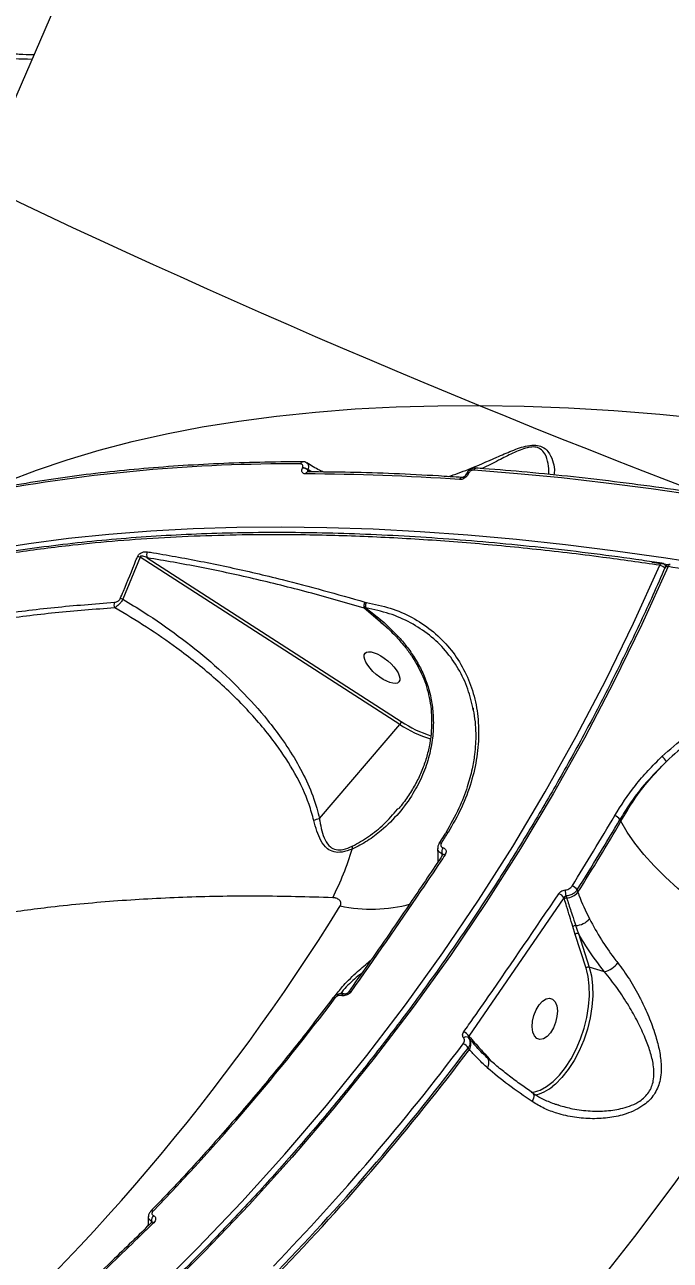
# Model space of a CAD drawing. Header units: millimetres. Extents: x -4688 to 6829, y -6350 to 4771.
# Drawn here: x 2112.1 to 2247.9, y 774.7 to 1034.5 of the extents above; entities that cross this region are included whole.
import ezdxf

# ---------------------------------------------------------------- set-up
doc = ezdxf.new("R2010")
doc.units = ezdxf.units.MM
for name, color, linetype in [('DIKOM_ОБЪЕКТ', 7, 'Continuous'), ('DIKOM_РАЗМЕР_ЗОНА', 7, 'Continuous'), ('DIKOM_РАЗМЕР_ОБЪЕКТА', 7, 'Continuous')]:
    doc.layers.add(name, color=color, linetype=linetype)
doc.styles.add('style1', font='arial.ttf', dxfattribs={"width": 0.8})
doc.dimstyles.new('1-50', dxfattribs={"dimtxt": 300, "dimasz": 200, "dimexe": 100, "dimexo": 0, "dimgap": 100, "dimtad": 1, "dimtxsty": 'style1', "dimcen": 200, "dimclrd": 7, "dimclre": 7, "dimclrt": 7, "dimadec": 1, "dimazin": 2, "dimtfac": 1, "dimtmove": 0, "dimatfit": 2, "dimfxl": 0, "dimlwd": 25, "dimlwe": 18, "dimarcsym": 0})

# ---------------------------------------------------------------- blocks, each defined once
blk = doc.blocks.new('*D9')
at = {"layer": 'Defpoints', "color": 0, "transparency": 16777216}
for p in [(2285.35, 2926.08), (233.68, -3329.73), (5655.58, -3329.73)]:
    blk.add_point(p, dxfattribs=at)
at = {"layer": 'DIKOM_РАЗМЕР_ОБЪЕКТА', "color": 7, "lineweight": 18, "transparency": 16777216}
for p, q in [((2285.35, 2926.08), (5755.58, 2926.08)), ((233.68, -3329.73), (5755.58, -3329.73))]:
    blk.add_line(p, q, dxfattribs=at)
at = {"layer": 'DIKOM_РАЗМЕР_ОБЪЕКТА', "color": 7, "lineweight": 25, "transparency": 16777216}
blk.add_line((5655.58, 2726.08), (5655.58, -3129.73), dxfattribs=at)
at = {"layer": 'DIKOM_РАЗМЕР_ОБЪЕКТА', "color": 7, "transparency": 16777216}
for points in [[(5622.24, 2726.08), (5688.91, 2726.08), (5655.58, 2926.08)], [(5622.24, -3129.73), (5688.91, -3129.73), (5655.58, -3329.73)]]:
    blk.add_solid(points, dxfattribs=at)
at = {"layer": 'DIKOM_РАЗМЕР_ОБЪЕКТА', "color": 7, "transparency": 16777216, "insert": (5402.4, -130.27), "char_height": 300, "attachment_point": 5, "rotation": 90, "style": 'style1'}
blk.add_mtext('6250', dxfattribs=at)
blk = doc.blocks.new('*D10')
at = {"layer": 'Defpoints', "color": 0, "transparency": 16777216}
for p in [(2960.09, 4770.95), (741.18, -5330.34), (6729.08, -5330.34)]:
    blk.add_point(p, dxfattribs=at)
at = {"layer": 'DIKOM_РАЗМЕР_ЗОНА', "color": 7, "lineweight": 18, "transparency": 16777216}
for p, q in [((2960.09, 4770.95), (6829.08, 4770.95)), ((741.18, -5330.34), (6829.08, -5330.34))]:
    blk.add_line(p, q, dxfattribs=at)
at = {"layer": 'DIKOM_РАЗМЕР_ЗОНА', "color": 7, "lineweight": 25, "transparency": 16777216}
blk.add_line((6729.08, 4570.95), (6729.08, -5130.34), dxfattribs=at)
at = {"layer": 'DIKOM_РАЗМЕР_ЗОНА', "color": 7, "transparency": 16777216}
for points in [[(6695.74, 4570.95), (6762.41, 4570.95), (6729.08, 4770.95)], [(6695.74, -5130.34), (6762.41, -5130.34), (6729.08, -5330.34)]]:
    blk.add_solid(points, dxfattribs=at)
at = {"layer": 'DIKOM_РАЗМЕР_ЗОНА', "color": 7, "transparency": 16777216, "insert": (6475.9, -93.77), "char_height": 300, "attachment_point": 5, "rotation": 90, "style": 'style1'}
blk.add_mtext('10100', dxfattribs=at)
blk = doc.blocks.new('*D11')
at = {"layer": 'Defpoints', "color": 0, "transparency": 16777216}
for p in [(3703.08, 2652.76), (-3188.42, -47.63), (-3188.42, -4921.77)]:
    blk.add_point(p, dxfattribs=at)
at = {"layer": 'DIKOM_РАЗМЕР_ОБЪЕКТА', "color": 7, "lineweight": 18, "transparency": 16777216}
for p, q in [((3703.08, 2652.76), (3703.08, -5021.77)), ((-3188.42, -47.63), (-3188.42, -5021.77))]:
    blk.add_line(p, q, dxfattribs=at)
at = {"layer": 'DIKOM_РАЗМЕР_ОБЪЕКТА', "color": 7, "lineweight": 25, "transparency": 16777216}
blk.add_line((3503.08, -4921.77), (-2988.42, -4921.77), dxfattribs=at)
at = {"layer": 'DIKOM_РАЗМЕР_ОБЪЕКТА', "color": 7, "transparency": 16777216}
for points in [[(-2988.42, -4888.44), (-2988.42, -4955.11), (-3188.42, -4921.77)], [(3503.08, -4888.44), (3503.08, -4955.11), (3703.08, -4921.77)]]:
    blk.add_solid(points, dxfattribs=at)
at = {"layer": 'DIKOM_РАЗМЕР_ОБЪЕКТА', "color": 7, "transparency": 16777216, "insert": (4.08, -4668.6), "char_height": 300, "attachment_point": 5, "style": 'style1'}
blk.add_mtext('6900', dxfattribs=at)
blk = doc.blocks.new('*D12')
at = {"layer": 'Defpoints', "color": 0, "transparency": 16777216}
for p in [(4937.72, 2926.08), (-4688.42, -671.13), (4937.72, -6249.77)]:
    blk.add_point(p, dxfattribs=at)
at = {"layer": 'DIKOM_РАЗМЕР_ЗОНА', "color": 7, "lineweight": 18, "transparency": 16777216}
for p, q in [((4937.72, 2926.08), (4937.72, -6349.77)), ((-4688.42, -671.13), (-4688.42, -6349.77))]:
    blk.add_line(p, q, dxfattribs=at)
at = {"layer": 'DIKOM_РАЗМЕР_ЗОНА', "color": 7, "lineweight": 25, "transparency": 16777216}
blk.add_line((-4488.42, -6249.77), (4737.72, -6249.77), dxfattribs=at)
at = {"layer": 'DIKOM_РАЗМЕР_ЗОНА', "color": 7, "transparency": 16777216}
for points in [[(-4488.42, -6216.44), (-4488.42, -6283.11), (-4688.42, -6249.77)], [(4737.72, -6216.44), (4737.72, -6283.11), (4937.72, -6249.77)]]:
    blk.add_solid(points, dxfattribs=at)
at = {"layer": 'DIKOM_РАЗМЕР_ЗОНА', "color": 7, "transparency": 16777216, "insert": (124.65, -5996.6), "char_height": 300, "attachment_point": 5, "style": 'style1'}
blk.add_mtext('9650', dxfattribs=at)

msp = doc.modelspace()

# ---------------------------------------------------------------- linework, layer by layer
at = {"layer": 'DIKOM_ОБЪЕКТ', "color": 7, "linetype": 'Continuous', "lineweight": 15}
for p, q in [((2186.722, 1196.008), (2070.27, 927.116)), ((2170.498, 941.298), (2170.526, 941.364)), ((2171.631, 940.969), (2171.602, 940.903)), ((2171.602, 940.903), (2172.164, 940.489)), ((2172.564, 940.484), (2171.631, 940.969)), ((2171.717, 940.496), (2171.691, 940.495)), ((2204.883, 939.911), (2204.864, 939.866)), ((2205.361, 940.075), (2205.342, 940.03)), ((2136.416, 922.588), (2132.784, 913.705)), ((2191.001, 887.396), (2136.416, 922.588)), ((2137.894, 922.429), (2191.305, 887.994)), ((2246.336, 921.115), (2243.942, 921.468)), ((2246.112, 921.281), (2246.1, 921.283)), ((2246.785, 920.43), (2246.789, 920.44)), ((2246.913, 920.634), (2246.811, 920.806)), ((2183.661, 913.115), (2183.695, 913.105)), ((2183.695, 913.105), (2183.961, 913.041)), ((2183.552, 911.826), (2183.524, 911.844)), ((2188.298, 907.714), (2183.524, 911.844)), ((2183.851, 911.87), (2183.552, 911.826)), ((2184.461, 911.059), (2183.552, 911.826)), ((2194.083, 901.41), (2194.769, 900.271)), ((2206.384, 890.77), (2206.437, 890.411)), ((2174.084, 867.592), (2191.001, 887.396)), ((2190.52, 869.553), (2190.644, 869.687)), ((2237.487, 867.053), (2237.271, 867.418)), ((2200.611, 864.549), (2199.225, 862.32)), ((2199.852, 860.21), (2199.831, 860.216)), ((2199.831, 860.216), (2199.841, 859.709)), ((2199.947, 859.867), (2199.852, 860.21)), ((2200.053, 861.462), (2200.075, 861.456)), ((2200.012, 859.922), (2200.002, 859.907)), ((2228.282, 852.582), (2228.435, 852.114)), ((2225.5, 850.939), (2205.488, 821.839)), ((2225.583, 850.682), (2225.5, 850.939)), ((2227.863, 843.222), (2227.363, 844.874)), ((2230.149, 836.142), (2227.863, 843.222)), ((2228.539, 843.43), (2230.824, 836.35)), ((2230.319, 835.566), (2230.149, 836.142)), ((2234.026, 835.357), (2230.824, 836.35)), ((2178.724, 830.375), (2178.703, 830.381)), ((2180.208, 831.092), (2180.197, 831.077)), ((2205.559, 821.334), (2205.402, 821.515)), ((2205.488, 821.839), (2205.537, 821.782)), ((2206.632, 820.118), (2205.559, 821.334)), ((2205.624, 819.035), (2205.358, 819.342)), ((2208.888, 818.088), (2209.797, 817.097)), ((2209.797, 817.097), (2210.353, 816.454)), ((2138.666, 785.068), (2138.657, 785.06)), ((2138.754, 782.909), (2138.738, 782.661)), ((2138.773, 782.9), (2138.754, 782.909)), ((2138.81, 782.663), (2138.773, 782.9)), ((2138.828, 782.646), (2138.822, 782.639)), ((2139.174, 784.105), (2139.194, 784.096))]:
    msp.add_line(p, q, dxfattribs=at)
at = {"layer": 'DIKOM_ОБЪЕКТ', "color": 7, "linetype": 'Continuous', "lineweight": 15, "flags": 128}
for points in [[(2096.972, 933.151), (2102.481, 935.854), (2108.39, 938.435), (2114.576, 940.831), (2121.031, 943.038), (2127.751, 945.056), (2134.728, 946.881), (2141.957, 948.513), (2149.431, 949.95), (2157.142, 951.19), (2165.084, 952.233), (2173.249, 953.077), (2181.63, 953.721), (2190.219, 954.166), (2199.007, 954.41), (2207.987, 954.454), (2217.15, 954.297), (2226.488, 953.939), (2235.992, 953.381), (2245.654, 952.624), (2255.463, 951.667)], [(2282.781, 930.448), (2272.922, 932.303), (2263.145, 934.001), (2253.455, 935.541), (2243.859, 936.923), (2234.364, 938.145), (2224.976, 939.206), (2215.703, 940.107), (2206.549, 940.845)], [(2104.873, 924.17), (2112.97, 925.442), (2121.295, 926.518), (2129.843, 927.396), (2138.605, 928.075), (2147.574, 928.556), (2156.743, 928.837), (2166.103, 928.918), (2175.648, 928.799), (2185.369, 928.481), (2195.258, 927.964), (2205.306, 927.247), (2215.505, 926.332), (2225.847, 925.22), (2236.322, 923.911), (2246.922, 922.406), (2257.639, 920.707)], [(2063.953, 708.163), (2075.397, 715.846), (2086.604, 723.81), (2097.565, 732.052), (2108.274, 740.565), (2118.723, 749.345), (2128.906, 758.385), (2138.817, 767.68), (2148.448, 777.223), (2157.793, 787.009), (2166.846, 797.03), (2175.602, 807.28), (2184.054, 817.753), (2192.198, 828.442), (2200.027, 839.339), (2207.536, 850.438), (2214.721, 861.73), (2221.577, 873.21), (2228.099, 884.869), (2234.284, 896.7), (2240.126, 908.694), (2245.623, 920.845)], [(2247.377, 920.58), (2241.863, 908.393), (2236.003, 896.362), (2229.8, 884.496), (2223.258, 872.802), (2216.382, 861.288), (2209.175, 849.961), (2201.643, 838.828), (2193.791, 827.898), (2185.623, 817.178), (2177.145, 806.673), (2168.363, 796.392), (2159.282, 786.34), (2149.908, 776.526), (2140.248, 766.954), (2130.308, 757.631), (2120.094, 748.563), (2109.613, 739.757), (2098.872, 731.218), (2087.878, 722.951), (2076.638, 714.963), (2065.159, 707.258)], [(2246.1, 921.283), (2246.066, 921.286), (2245.972, 921.267), (2245.877, 921.21), (2245.785, 921.118), (2245.699, 920.995), (2245.623, 920.845)], [(2247.342, 920.964), (2246.893, 921.032), (2246.571, 921.08)], [(2246.789, 920.44), (2246.793, 920.447), (2246.853, 920.514), (2246.945, 920.562), (2247.066, 920.59), (2247.212, 920.596), (2247.377, 920.58)], [(2247.377, 920.58), (2247.453, 920.73), (2247.538, 920.854), (2247.63, 920.946), (2247.725, 921.002), (2247.818, 921.022), (2247.86, 921.018)], [(2194.083, 901.41), (2193.945, 901.269), (2193.884, 901.171), (2193.887, 901.131)], [(2278.484, 836.5), (2275.125, 837.691), (2271.729, 839.074), (2268.325, 840.636), (2264.946, 842.365), (2261.622, 844.244), (2258.383, 846.255), (2255.259, 848.382), (2252.278, 850.603), (2249.468, 852.899), (2246.854, 855.249), (2244.46, 857.632), (2242.308, 860.025), (2240.418, 862.408), (2238.806, 864.758), (2237.487, 867.053)], [(2199.74, 862.401), (2199.608, 862.426), (2199.49, 862.433), (2199.388, 862.422), (2199.305, 862.393), (2199.244, 862.346), (2199.225, 862.321)], [(2200.508, 859.966), (2200.362, 859.999), (2200.233, 860.008), (2200.126, 859.993), (2200.045, 859.954), (2200.012, 859.922)], [(2225.935, 851.274), (2225.964, 851.183), (2226.052, 850.911)], [(2278.484, 836.5), (2271.463, 824.782), (2264.135, 813.237), (2256.502, 801.874), (2248.57, 790.699), (2240.342, 779.717), (2231.824, 768.934), (2223.02, 758.357), (2213.935, 747.991), (2204.574, 737.842), (2194.941, 727.915), (2185.043, 718.217), (2174.884, 708.752), (2164.471, 699.525), (2153.808, 690.542)], [(2220.493, 810.507), (2221.851, 811.238), (2223.234, 812.295), (2224.578, 813.641), (2225.854, 815.246), (2227.034, 817.074), (2228.092, 819.087), (2229.005, 821.239), (2229.753, 823.484), (2230.32, 825.773), (2230.693, 828.055), (2230.863, 830.28), (2230.828, 832.4), (2230.588, 834.368), (2230.319, 835.566)], [(2230.824, 836.35), (2231.278, 834.521), (2231.525, 832.491), (2231.561, 830.305), (2231.385, 828.01), (2231.001, 825.657), (2230.417, 823.297), (2229.645, 820.981), (2228.704, 818.762), (2227.612, 816.686), (2226.396, 814.801), (2225.08, 813.146), (2223.693, 811.758), (2223.162, 811.314)], [(2177.423, 829.914), (2177.297, 829.947), (2177.183, 829.96), (2177.084, 829.954), (2177.005, 829.929), (2176.945, 829.885), (2176.937, 829.875)], [(2179.314, 830.693), (2179.299, 830.698), (2179.293, 830.7)], [(2180.708, 831.143), (2180.561, 831.175), (2180.431, 831.182), (2180.323, 831.164), (2180.24, 831.122), (2180.208, 831.092)], [(2220.279, 828.41), (2220.993, 829.197), (2221.745, 829.682), (2222.475, 829.826), (2223.124, 829.618), (2223.638, 829.073), (2223.976, 828.237), (2224.111, 827.177), (2224.032, 825.978), (2223.745, 824.739), (2223.274, 823.559), (2222.656, 822.534), (2221.942, 821.747), (2221.19, 821.261), (2220.46, 821.117), (2219.811, 821.326), (2219.297, 821.87), (2218.959, 822.707), (2218.823, 823.767), (2218.903, 824.965), (2219.189, 826.205), (2219.661, 827.385), (2220.279, 828.41)], [(2218.917, 809.874), (2218.963, 809.835), (2219.076, 809.666), (2219.136, 809.433), (2219.139, 809.147), (2219.086, 808.815), (2218.98, 808.449), (2218.822, 808.062)], [(2139.251, 782.608), (2139.122, 782.661), (2139.007, 782.687), (2138.912, 782.684), (2138.839, 782.654), (2138.828, 782.646)]]:
    msp.add_lwpolyline(points, dxfattribs=at)
at = {"layer": 'DIKOM_ОБЪЕКТ', "color": 7, "linetype": 'Continuous', "lineweight": 15}
for centre, radius, start, end in [((2113.788, 1086.316), 59.007, 255.53393, 269.87668), ((2960.09, 2788.542), 1982.411, 243.918116, 266.866524), ((2168.125, 594.832), 347.346, 89.6771, 100.60482), ((2170.669, 941.999), 0.612, 96.22871, 163.56835), ((2170.397, 939.277), 2.024, 53.45882, 87.15515), ((2170.426, 939.343), 2.024, 53.45882, 87.15515), ((2207.114, 940.701), 0.583, 95.36173, 165.6646), ((2171.785, 939.869), 0.631, 97.18972, 162.43722), ((2169.425, 447.201), 492.862, 86.02779, 89.79556), ((2204.128, 938.738), 0.578, 94.92712, 165.98377), ((2205.227, 939.588), 0.456, 75.4022, 142.92355), ((2205.247, 939.629), 0.461, 75.60894, 141.8079), ((2135.949, 921.162), 1.5, 71.84327, 95.29235), ((2138.95, 923.051), 1.226, 148.60602, 210.45579), ((2245.384, 919.022), 1.838, 38.29882, 82.52278), ((2245.952, 920.294), 1, 53.08161, 81.5044), ((2245.952, 920.294), 1, 30.78835, 53.08161), ((2247.701, 920.031), 1, 81.35162, 156.47401), ((2246.29, 920.497), 0.605, 10.59448, 30.66431), ((2132.264, 912.527), 1.371, 156.78504, 207.4284), ((2132.286, 912.305), 1.487, 70.44534, 93.88325), ((2184.731, 912.358), 1.311, 144.69471, 203.07152), ((2184.733, 912.341), 1.288, 143.65982, 203.58342), ((2190.083, 888.239), 1.246, 317.43688, 348.66171), ((2204.986, 908.381), 25.218, 236.31852, 252.56525), ((2204.772, 908.147), 24.239, 236.24647, 252.64826), ((2244.113, 877.94), 3.358, 29.84371, 53.58318), ((1816.311, 1112.45), 485.726, 327.77002, 329.81176), ((2235.687, 866.367), 1.901, 33.58731, 75.53951), ((1816.481, 1112.208), 486.812, 327.77002, 329.81176), ((1816.447, 1111.954), 487.084, 327.76046, 329.81524), ((1808.073, 1107.634), 462.106, 327.94827, 328.2741), ((2118.891, 880.254), 64.97, 333.18844, 342.92442), ((2182.95, 861.497), 1.98, 172.06145, 189.31084), ((2201.372, 860.584), 1.584, 146.33176, 193.42818), ((2201.394, 860.578), 1.584, 146.33076, 193.42428), ((2229.012, 852.256), 3.23, 174.28383, 197.7146), ((2226.653, 851.556), 1.925, 32.18665, 73.69707), ((2184.957, 880.029), 31.496, 258.08458, 285.20044), ((2223.802, 849.892), 1.995, 31.66825, 71.82586), ((2226.094, 850.231), 0.681, 93.50101, 138.53284), ((2225.84, 854.295), 3.39, 273.58824, 319.96808), ((1788.16, 1091.144), 459.196, 311.07266, 328.2064), ((2227.871, 844.396), 0.697, 81.73883, 136.7755), ((2227.784, 849.129), 4.047, 272.65442, 319.60859), ((2228.369, 842.78), 0.672, 75.38613, 138.83395), ((2232.291, 840.96), 5.866, 287.20888, 320.70576), ((2230.655, 835.699), 0.672, 75.38613, 138.83395), ((1799.499, 1113.932), 472.75, 315.91858, 323.07433), ((2179.23, 830.11), 0.592, 83.84662, 152.81119), ((2179.249, 830.106), 0.589, 83.07367, 152.9154), ((2204.909, 820.877), 0.807, 52.32796, 130.26349), ((2203.827, 820.898), 1.909, 29.52982, 71.63921), ((2205.887, 821.575), 0.406, 149.33112, 216.28142), ((2203.907, 820.137), 2.04, 327.31762, 35.92982), ((1806.769, 1119.402), 497.54, 315.95492, 323.03799), ((1806.917, 1119.175), 498.653, 315.95492, 323.03799), ((1806.88, 1118.924), 498.929, 315.93905, 323.05387), ((2203.621, 818.381), 1.985, 28.97371, 69.38068), ((2209.31, 817.871), 0.474, 152.7728, 187.98667), ((2207.828, 816.168), 1.898, 327.52807, 38.92275), ((2217.694, 817.702), 8.409, 281.0643, 310.56294), ((2217.915, 816.432), 6.462, 275.88814, 293.51196), ((2138.868, 784.709), 0.413, 55.68808, 119.36906), ((2140.179, 783.08), 1.435, 134.43333, 186.83294), ((2140.198, 783.071), 1.435, 134.43231, 186.82935)]:
    msp.add_arc(centre, radius, start, end, dxfattribs=at)
msp.add_ellipse((2187.244, 899.328), major_axis=(3.564, -3.012), ratio=0.4016192, dxfattribs=at)
for points, knots in [([(2114.038, 1028.179), (2113.949, 1028.179), (2112.975, 1028.17), (2110.999, 1028.265), (2108.062, 1028.538), (2104.984, 1028.993), (2102.237, 1029.523), (2100.51, 1029.933), (2099.865, 1030.086)], [0, 0, 0, 0, 0.021434, 0.2333898, 0.4458981, 0.658983, 0.8725557, 1, 1, 1, 1]), ([(2201.185, 939.498), (2202.578, 939.982), (2205.918, 941.141), (2210.386, 943.158), (2214.005, 944.736), (2216.183, 945.553), (2217.922, 946.051), (2219.624, 946.201), (2221.157, 945.76), (2222.398, 944.602), (2223.174, 942.894), (2223.576, 941.143), (2223.439, 940.224), (2223.382, 939.839)], [0, 0, 0, 0, 0.1288453, 0.3090023, 0.4030412, 0.4506457, 0.4995431, 0.5545235, 0.6058161, 0.6830398, 0.7977664, 0.9154374, 1, 1, 1, 1]), ([(2222.23, 939.955), (2222.251, 940.053), (2222.398, 940.736), (2222.21, 942.261), (2221.736, 944.074), (2220.737, 945.337), (2219.474, 945.783), (2218.444, 945.707), (2217.402, 945.481), (2216.247, 945.088), (2214.224, 944.194), (2211.558, 942.817), (2209.46, 941.761), (2208.321, 941.188)], [0, 0, 0, 0, 0.0269436, 0.1870098, 0.3496768, 0.4524243, 0.5180453, 0.5731961, 0.588319, 0.6511367, 0.7167558, 0.8463363, 1, 1, 1, 1]), ([(2170.605, 942.608), (2169.046, 942.599), (2164.526, 942.576), (2157.171, 942.401), (2148.603, 942.023), (2140.219, 941.463), (2132.022, 940.727), (2124.017, 939.813), (2116.216, 938.719), (2109.794, 937.654), (2106.006, 936.928), (2104.69, 936.676)], [0, 0, 0, 0, 0.0652743, 0.189341, 0.3134158, 0.4374968, 0.5615842, 0.6856777, 0.8097769, 0.9338813, 1, 1, 1, 1]), ([(2170.526, 941.364), (2170.557, 941.453), (2170.617, 941.63), (2170.591, 941.866), (2170.48, 942.048), (2170.302, 942.155), (2170.15, 942.167), (2170.082, 942.172)], [0, 0, 0, 0, 0.2039663, 0.4080118, 0.6135217, 0.826536, 1, 1, 1, 1]), ([(2171.184, 940.059), (2171.079, 940.068), (2170.844, 940.088), (2170.571, 940.255), (2170.401, 940.535), (2170.361, 940.895), (2170.452, 941.164), (2170.498, 941.298)], [0, 0, 0, 0, 0.1741801, 0.389583, 0.5958005, 0.7978792, 1, 1, 1, 1]), ([(2171.438, 942.352), (2171.376, 942.398), (2171.173, 942.547), (2170.868, 942.62), (2170.648, 942.596), (2170.603, 942.592)], [0, 0, 0, 0, 0.25842928, 0.84939761, 1, 1, 1, 1]), ([(2171.44, 942.351), (2171.487, 942.328), (2171.642, 942.254), (2171.767, 941.958), (2171.802, 941.509), (2171.688, 941.149), (2171.631, 940.969)], [0, 0, 0, 0, 0.1261324, 0.4167099, 0.7080245, 1, 1, 1, 1]), ([(2174.914, 940.455), (2174.649, 940.576), (2173.471, 941.114), (2172.334, 941.825), (2171.454, 942.376)], [0, 0, 0, 0, 0.2250157, 1, 1, 1, 1]), ([(2171.602, 940.903), (2171.59, 940.864), (2171.576, 940.818), (2171.58, 940.721), (2171.615, 940.609), (2171.692, 940.53), (2171.732, 940.488)], [0, 0, 0, 0, 0.253067, 0.3073125, 0.6349322, 1, 1, 1, 1]), ([(2207.056, 941.263), (2206.989, 941.272), (2206.713, 941.311), (2206.189, 941.176), (2205.555, 940.823), (2205.086, 940.362), (2204.955, 940.013), (2204.913, 939.902)], [0, 0, 0, 0, 0.076631, 0.3163598, 0.5826461, 0.8680132, 1, 1, 1, 1]), ([(2206.549, 940.845), (2206.452, 940.843), (2206.258, 940.838), (2205.949, 940.713), (2205.67, 940.517), (2205.469, 940.29), (2205.392, 940.137), (2205.361, 940.075)], [0, 0, 0, 0, 0.2142855, 0.4284468, 0.6429085, 0.8577318, 1, 1, 1, 1]), ([(2283.228, 930.893), (2281.416, 931.243), (2276.158, 932.257), (2267.52, 933.805), (2257.35, 935.48), (2247.281, 936.98), (2237.32, 938.306), (2227.473, 939.457), (2217.919, 940.414), (2211.143, 940.982), (2207.598, 941.242), (2207.059, 941.281)], [0, 0, 0, 0, 0.0688419, 0.1996569, 0.3304778, 0.4613028, 0.592132, 0.7229658, 0.8538045, 0.9777659, 1, 1, 1, 1]), ([(2204.078, 939.314), (2202.419, 939.423), (2197.607, 939.739), (2189.753, 940.123), (2180.606, 940.422), (2174.657, 940.47), (2171.706, 940.494)], [0, 0, 0, 0, 0.1498909, 0.4347618, 0.7196497, 1, 1, 1, 1]), ([(2205.342, 940.03), (2205.296, 939.939), (2205.181, 939.71), (2204.882, 939.373), (2204.466, 939.078), (2204.002, 938.891), (2203.712, 938.882), (2203.567, 938.878)], [0, 0, 0, 0, 0.1407799, 0.3552888, 0.5700297, 0.7849624, 1, 1, 1, 1]), ([(2204.86, 939.864), (2204.846, 939.832), (2204.814, 939.763), (2204.708, 939.629), (2204.565, 939.499), (2204.399, 939.395), (2204.238, 939.331), (2204.119, 939.312), (2204.095, 939.314), (2204.084, 939.315)], [0, 0, 0, 0, 0.1286669, 0.2794698, 0.4257549, 0.5816254, 0.7369541, 0.8920195, 1, 1, 1, 1]), ([(2246.11, 921.265), (2244.704, 921.479), (2239.903, 922.211), (2231.817, 923.276), (2221.874, 924.464), (2212.088, 925.461), (2202.47, 926.28), (2193.023, 926.918), (2183.741, 927.377), (2174.621, 927.656), (2165.659, 927.756), (2156.854, 927.678), (2148.204, 927.42), (2139.705, 926.983), (2131.355, 926.366), (2123.163, 925.569), (2115.153, 924.595), (2107.359, 923.447), (2099.804, 922.127), (2092.491, 920.636), (2085.416, 918.975), (2078.577, 917.144), (2071.971, 915.141), (2065.595, 912.967), (2059.45, 910.621), (2053.533, 908.101), (2047.843, 905.408), (2042.382, 902.54), (2037.163, 899.506), (2032.21, 896.316), (2027.533, 892.985), (2023.172, 889.5), (2020.163, 886.923), (2018.692, 885.463), (2018.488, 885.261)], [0, 0, 0, 0, 0.01366946, 0.0466609, 0.07966298, 0.11251677, 0.14521956, 0.17780866, 0.21032128, 0.24279459, 0.27526567, 0.3077641, 0.34032198, 0.37297625, 0.40576375, 0.43872132, 0.47175112, 0.50467949, 0.53744492, 0.57008474, 0.60263569, 0.63513432, 0.66761698, 0.70011734, 0.73266184, 0.76528627, 0.79802621, 0.83091709, 0.86393051, 0.89689345, 0.9296601, 0.96227404, 0.99477053, 1, 1, 1, 1]), ([(2245.623, 920.845), (2241.636, 921.418), (2232.59, 922.719), (2218.726, 924.34), (2204.049, 925.707), (2189.62, 926.662), (2175.475, 927.207), (2162.767, 927.322), (2151.457, 927.115), (2141.457, 926.686), (2131.693, 926.013), (2121.249, 925.006), (2110.229, 923.577), (2098.761, 921.623), (2087.266, 919.155), (2075.857, 916.11), (2065.048, 912.554), (2055.249, 908.678), (2047.132, 904.885), (2039.587, 900.816), (2032.58, 896.492), (2025.657, 891.418), (2020.922, 887.565), (2018.698, 885.304), (2018.369, 884.969)], [0, 0, 0, 0, 0.0389536, 0.088366, 0.1380084, 0.1877373, 0.2378729, 0.2880976, 0.3261852, 0.3642727, 0.4025172, 0.4407617, 0.490174, 0.5398165, 0.5895454, 0.6460424, 0.7026669, 0.7534199, 0.8042654, 0.8425637, 0.8919755, 0.9416173, 0.9913456, 1, 1, 1, 1]), ([(2132.185, 913.788), (2132.414, 914.327), (2133.558, 917.022), (2134.761, 919.981), (2135.712, 922.406), (2135.81, 922.656)], [0, 0, 0, 0, 0.1831691, 0.9158786, 1, 1, 1, 1]), ([(2135.81, 922.656), (2135.852, 922.746), (2135.937, 922.925), (2136.154, 923.173), (2136.446, 923.405), (2136.88, 923.62), (2137.402, 923.735), (2137.74, 923.704), (2137.904, 923.689)], [0, 0, 0, 0, 0.1098635, 0.2200424, 0.3257284, 0.4925231, 0.7537199, 1, 1, 1, 1]), ([(2137.894, 922.429), (2137.739, 922.499), (2137.433, 922.638), (2137.018, 922.764), (2136.71, 922.804), (2136.548, 922.783), (2136.475, 922.745), (2136.446, 922.718), (2136.426, 922.687), (2136.411, 922.645), (2136.414, 922.609), (2136.416, 922.588)], [0, 0, 0, 0, 0.31700576, 0.62713471, 0.79140736, 0.87045928, 0.89783416, 0.92547235, 0.93323342, 0.96034726, 1, 1, 1, 1]), ([(2183.524, 911.844), (2179.586, 912.977), (2171.705, 915.244), (2160.181, 918.085), (2148.861, 920.548), (2141.551, 921.802), (2137.894, 922.429)], [0, 0, 0, 0, 0.2490893, 0.498539, 0.7490847, 1, 1, 1, 1]), ([(2137.904, 923.689), (2138.339, 923.619), (2140.516, 923.268), (2146.227, 922.276), (2155.19, 920.485), (2168.165, 917.497), (2177.813, 914.769), (2183.661, 913.115)], [0, 0, 0, 0, 0.0299896, 0.1499527, 0.3899094, 0.6301905, 1, 1, 1, 1]), ([(2246.785, 920.43), (2245.925, 918.477), (2243.43, 912.81), (2239.078, 903.524), (2233.638, 892.621), (2227.909, 881.857), (2221.902, 871.238), (2215.617, 860.769), (2209.058, 850.455), (2202.229, 840.303), (2195.133, 830.317), (2187.775, 820.504), (2180.158, 810.868), (2172.286, 801.415), (2164.165, 792.151), (2155.797, 783.079), (2147.189, 774.205), (2138.343, 765.535), (2129.266, 757.071), (2119.963, 748.82), (2110.437, 740.786), (2100.695, 732.972), (2090.743, 725.383), (2080.582, 718.027), (2071.904, 712.046), (2066.588, 708.551), (2064.781, 707.363)], [0, 0, 0, 0, 0.0228178, 0.0662207, 0.1096242, 0.1530277, 0.196431, 0.2398342, 0.2832373, 0.3266402, 0.3700429, 0.4134454, 0.4568476, 0.5002497, 0.5436515, 0.587053, 0.6304542, 0.6738552, 0.7172558, 0.7606562, 0.8040562, 0.8474559, 0.8908553, 0.9342544, 0.9776532, 1, 1, 1, 1]), ([(2776.056, 556.302), (2776.08, 558.475), (2776.139, 563.83), (2775.199, 572.391), (2773.476, 581.884), (2771.051, 591.188), (2767.646, 601.449), (2763.03, 612.713), (2757.15, 624.625), (2750.511, 636.267), (2743.504, 647.204), (2735.97, 657.871), (2728.086, 668.141), (2718.854, 679.294), (2708.091, 691.324), (2695.989, 703.806), (2683.517, 715.789), (2671.248, 726.86), (2658.777, 737.489), (2646.315, 747.571), (2632.495, 758.207), (2617.217, 769.354), (2600.908, 780.586), (2584.681, 791.18), (2569.19, 800.799), (2553.852, 809.882), (2538.879, 818.359), (2522.141, 827.419), (2503.562, 836.967), (2483.726, 846.561), (2464.364, 855.39), (2446.196, 863.211), (2428.496, 870.41), (2411.47, 876.955), (2393, 883.65), (2373.098, 890.379), (2352.475, 896.786), (2332.698, 902.414), (2314.447, 907.155), (2296.942, 911.284), (2280.361, 914.804), (2263.792, 917.962), (2252.945, 919.692), (2247.377, 920.58)], [0, 0, 0, 0, 0.0172243, 0.0424445, 0.0651596, 0.0879185, 0.1101023, 0.1383378, 0.1666578, 0.1918184, 0.2170386, 0.2397537, 0.2625126, 0.2846964, 0.3129319, 0.3412519, 0.3664125, 0.3916327, 0.4143478, 0.4371067, 0.4592905, 0.4865085, 0.513802, 0.5380357, 0.5623228, 0.5841816, 0.6060795, 0.6274159, 0.6556515, 0.6839715, 0.7091321, 0.7343525, 0.7570676, 0.7798265, 0.8020104, 0.830246, 0.858566, 0.8837266, 0.908947, 0.9316621, 0.9544211, 0.9766049, 1, 1, 1, 1]), ([(2083.579, 906.33), (2087.238, 907.121), (2094.561, 908.706), (2106.209, 910.568), (2118.299, 912.083), (2126.766, 912.739), (2131.003, 913.067)], [0, 0, 0, 0, 0.2489043, 0.4982428, 0.7488998, 1, 1, 1, 1]), ([(2131.003, 913.067), (2131.133, 913.084), (2131.362, 913.115), (2131.69, 913.259), (2131.926, 913.429), (2132.093, 913.607), (2132.154, 913.727), (2132.185, 913.788)], [0, 0, 0, 0, 0.3196286, 0.5618766, 0.7279416, 0.8640377, 1, 1, 1, 1]), ([(2132.784, 913.705), (2132.687, 913.554), (2132.494, 913.251), (2132.113, 912.793), (2131.706, 912.382), (2131.338, 912.077), (2131.131, 911.948), (2131.046, 911.895)], [0, 0, 0, 0, 0.2022204, 0.4043255, 0.6106003, 0.8410626, 1, 1, 1, 1]), ([(2132.784, 913.705), (2134.257, 912.809), (2138.257, 910.377), (2144.487, 906.042), (2151.314, 900.594), (2157.617, 894.693), (2162.481, 889.271), (2166.285, 884.283), (2169.19, 879.831), (2171.743, 874.91), (2173.311, 870.786), (2173.909, 868.313), (2174.084, 867.592)], [0, 0, 0, 0, 0.0783339, 0.2125921, 0.3472662, 0.4817928, 0.6158493, 0.6916662, 0.7820716, 0.8726186, 0.9628125, 1, 1, 1, 1]), ([(2183.961, 913.041), (2183.919, 912.953), (2183.834, 912.773), (2183.775, 912.454), (2183.774, 912.136), (2183.826, 911.957), (2183.851, 911.87)], [0, 0, 0, 0, 0.2436608, 0.5, 0.7563392, 1, 1, 1, 1]), ([(2183.961, 913.041), (2185.662, 912.687), (2189.062, 911.978), (2193.632, 909.967), (2197.701, 907.309), (2201.162, 903.992), (2203.946, 900.103), (2205.992, 895.722), (2207.257, 890.943), (2207.704, 885.859), (2207.321, 880.582), (2206.094, 875.219), (2204.105, 869.85), (2202.121, 866.373), (2201.128, 864.633)], [0, 0, 0, 0, 0.0836186, 0.1671661, 0.2504175, 0.3338525, 0.4173036, 0.5004885, 0.5837385, 0.6671385, 0.7504577, 0.8333964, 0.916628, 1, 1, 1, 1]), ([(2131.046, 911.895), (2126.852, 911.571), (2118.455, 910.923), (2106.41, 909.421), (2094.739, 907.563), (2087.372, 905.972), (2083.686, 905.176)], [0, 0, 0, 0, 0.2489044, 0.4982428, 0.7488997, 1, 1, 1, 1]), ([(2172.904, 867.207), (2172.595, 868.327), (2171.661, 871.711), (2169.087, 877.115), (2164.722, 883.815), (2159.004, 890.615), (2151.95, 897.362), (2144.778, 903.064), (2137.797, 907.914), (2133.297, 910.568), (2131.046, 911.895)], [0, 0, 0, 0, 0.0588105, 0.1777198, 0.2968171, 0.4509472, 0.6056238, 0.7600437, 0.8800202, 1, 1, 1, 1]), ([(2183.851, 911.87), (2184.758, 911.18), (2187.15, 909.363), (2190.012, 906.658), (2192.478, 903.812), (2193.546, 902.213), (2194.083, 901.41)], [0, 0, 0, 0, 0.2319412, 0.61152389, 0.80485689, 1, 1, 1, 1]), ([(2206.432, 890.391), (2206.097, 891.884), (2205.409, 894.961), (2203.402, 899.156), (2200.696, 902.98), (2197.312, 906.235), (2193.329, 908.848), (2188.855, 910.823), (2185.52, 911.521), (2183.851, 911.87)], [0, 0, 0, 0, 0.13569, 0.2794736, 0.4230163, 0.5676246, 0.7110708, 0.8553557, 1, 1, 1, 1]), ([(2188.239, 907.773), (2187.347, 908.57), (2186.103, 909.682), (2184.824, 910.755), (2184.461, 911.059)], [0, 0, 0, 0, 0.7164016, 1, 1, 1, 1]), ([(2187.095, 908.783), (2187.37, 908.554), (2188.492, 907.62), (2190.208, 905.904), (2192.087, 903.722), (2193.281, 902.152), (2193.778, 901.279), (2193.868, 901.121)], [0, 0, 0, 0, 0.1046123, 0.4273336, 0.7110786, 0.9477747, 1, 1, 1, 1]), ([(2194.769, 900.271), (2195.247, 899.368), (2196.217, 897.537), (2197.211, 894.533), (2197.854, 891.4), (2198.113, 888.028), (2197.926, 884.473), (2197.193, 880.616), (2195.847, 876.688), (2193.733, 872.602), (2190.849, 868.634), (2187.546, 865.361), (2184.225, 862.805), (2182.079, 861.723), (2180.997, 861.176)], [0, 0, 0, 0, 0.0637962, 0.1293407, 0.1956936, 0.2634257, 0.3422598, 0.4227076, 0.5170767, 0.6134035, 0.7254015, 0.8399977, 0.9193186, 1, 1, 1, 1]), ([(2194.552, 899.981), (2194.908, 899.331), (2195.633, 898.011), (2196.466, 895.864), (2197.103, 893.585), (2197.523, 891.178), (2197.712, 888.644), (2197.65, 886.017), (2197.319, 883.34), (2196.703, 880.657), (2195.791, 877.979), (2194.587, 875.326), (2193.061, 872.742), (2191.746, 870.835), (2190.868, 869.861), (2190.679, 869.65)], [0, 0, 0, 0, 0.0661456, 0.1344669, 0.2033548, 0.2760793, 0.352396, 0.4323067, 0.5154222, 0.6008859, 0.6886824, 0.7808525, 0.8757967, 0.9731381, 1, 1, 1, 1]), ([(2193.877, 901.128), (2194.036, 900.883), (2194.277, 900.51), (2194.485, 900.12), (2194.557, 899.987)], [0, 0, 0, 0, 0.656953, 1, 1, 1, 1]), ([(2194.769, 900.271), (2194.753, 900.256), (2194.656, 900.167), (2194.55, 900.05), (2194.583, 900.017), (2194.596, 900.004)], [0, 0, 0, 0, 0.1048274, 0.6515778, 1, 1, 1, 1]), ([(2246.106, 880.642), (2247.746, 882.103), (2250.768, 884.794), (2255.732, 888.197), (2260.675, 891.016), (2265.861, 893.377), (2271.223, 895.231), (2276.694, 896.566), (2282.222, 897.365), (2287.737, 897.577), (2293.19, 897.267), (2296.695, 896.582), (2298.445, 896.24)], [0, 0, 0, 0, 0.1166812, 0.2150846, 0.3137979, 0.4122009, 0.510061, 0.6082268, 0.7060845, 0.8039539, 0.9021323, 1, 1, 1, 1]), ([(2298.261, 894.936), (2295.715, 895.401), (2291.858, 896.104), (2286.494, 896.205), (2281.097, 895.921), (2275.676, 895.006), (2270.363, 893.508), (2265.134, 891.623), (2260.089, 889.191), (2255.353, 886.278), (2251.267, 883.398), (2248.631, 881.045), (2247.025, 879.611)], [0, 0, 0, 0, 0.1446503, 0.2191383, 0.2936265, 0.4383813, 0.5128975, 0.5874141, 0.7331241, 0.8081317, 0.8831395, 1, 1, 1, 1]), ([(2206.437, 890.411), (2206.573, 889.598), (2206.841, 887.989), (2206.969, 885.598), (2206.927, 883.28), (2206.692, 880.79), (2206.182, 877.787), (2205.16, 874.016), (2203.436, 869.489), (2201.621, 866.305), (2200.641, 864.586)], [0, 0, 0, 0, 0.1039879, 0.2058409, 0.2906879, 0.3765792, 0.4901707, 0.631248, 0.8009216, 1, 1, 1, 1]), ([(2236.162, 868.207), (2237.54, 870.361), (2239.625, 873.619), (2243.137, 877.71), (2245.114, 879.663), (2246.106, 880.642)], [0, 0, 0, 0, 0.4927604, 0.7454691, 1, 1, 1, 1]), ([(2247.025, 879.611), (2245.177, 877.722), (2242.381, 874.864), (2239.285, 870.696), (2237.944, 868.513), (2237.271, 867.418)], [0, 0, 0, 0, 0.4928082, 0.7454985, 1, 1, 1, 1]), ([(2237.487, 867.053), (2238.372, 868.557), (2240.111, 871.514), (2243.322, 875.732), (2245.786, 878.313), (2247.025, 879.611)], [0, 0, 0, 0, 0.33954382, 0.66776201, 1, 1, 1, 1]), ([(2180.99, 861.77), (2182.153, 862.418), (2184.509, 863.73), (2187.748, 866.373), (2189.586, 868.481), (2190.52, 869.553)], [0, 0, 0, 0, 0.3244064, 0.6566231, 1, 1, 1, 1]), ([(2172.904, 867.207), (2172.933, 867.222), (2173.104, 867.31), (2173.487, 867.467), (2173.868, 867.545), (2174.077, 867.587)], [0, 0, 0, 0, 0.0844006, 0.5004757, 1, 1, 1, 1]), ([(2180.997, 861.176), (2180.273, 860.915), (2178.955, 860.44), (2177.107, 860.479), (2175.516, 861.277), (2174.366, 862.866), (2173.507, 864.939), (2173.106, 866.446), (2172.904, 867.207)], [0, 0, 0, 0, 0.1672668, 0.3043206, 0.4416754, 0.6370331, 0.8167204, 1, 1, 1, 1]), ([(2174.084, 867.592), (2174.083, 867.591), (2174.081, 867.589), (2174.079, 867.588), (2174.077, 867.587), (2174.077, 867.587)], [0, 0, 0, 0, 0.4569013, 0.8306736, 1, 1, 1, 1]), ([(2174.077, 867.587), (2174.077, 867.586), (2174.103, 867.421), (2174.249, 866.539), (2174.569, 864.978), (2175.204, 863.066), (2176.154, 861.627), (2177.53, 860.957), (2179.185, 861.017), (2180.346, 861.501), (2180.99, 861.77)], [0, 0, 0, 0, 0.0002729, 0.0414526, 0.2225503, 0.4065421, 0.5849606, 0.7124657, 0.8404445, 1, 1, 1, 1]), ([(2201.128, 864.633), (2201.041, 864.648), (2200.867, 864.678), (2200.695, 864.644), (2200.651, 864.581), (2200.634, 864.558)], [0, 0, 0, 0, 0.3855553, 0.7711105, 1, 1, 1, 1]), ([(2198.891, 861.279), (2198.944, 860.725), (2199.039, 859.735), (2198.996, 858.826), (2198.977, 858.424)], [0, 0, 0, 0, 0.5584359, 1, 1, 1, 1]), ([(2199.234, 862.315), (2199.134, 862.137), (2198.946, 861.802), (2198.956, 861.426), (2198.961, 861.25)], [0, 0, 0, 0, 0.5325028, 1, 1, 1, 1]), ([(2199.831, 860.216), (2199.671, 860.289), (2199.336, 860.445), (2199.076, 860.792), (2198.952, 861.083), (2198.965, 861.232), (2198.969, 861.279)], [0, 0, 0, 0, 0.32637316, 0.68663151, 0.8994884, 1, 1, 1, 1]), ([(2199.74, 862.401), (2199.739, 862.4), (2199.686, 862.315), (2199.611, 862.139), (2199.605, 861.916), (2199.673, 861.718), (2199.809, 861.555), (2199.974, 861.492), (2200.053, 861.462)], [0, 0, 0, 0, 0.0043468, 0.2198207, 0.4355752, 0.5682506, 0.7938306, 1, 1, 1, 1]), ([(2200.062, 859.99), (2200.052, 860.025), (2200.028, 860.106), (2199.948, 860.18), (2199.879, 860.201), (2199.852, 860.21)], [0, 0, 0, 0, 0.31841666, 0.73686677, 1, 1, 1, 1]), ([(2200.061, 860.022), (2200.061, 860.026), (2200.06, 860.036), (2200.055, 859.991), (2200.014, 859.93), (2199.998, 859.908)], [0, 0, 0, 0, 0.243573, 0.7187688, 1, 1, 1, 1]), ([(2200.075, 861.456), (2200.156, 861.427), (2200.367, 861.353), (2200.615, 861.125), (2200.752, 860.778), (2200.73, 860.37), (2200.582, 860.101), (2200.508, 859.966)], [0, 0, 0, 0, 0.1342544, 0.3469772, 0.5632481, 0.7817386, 1, 1, 1, 1]), ([(2199.992, 859.934), (2197.844, 856.728), (2192.615, 848.926), (2186.007, 839.325), (2181.522, 832.992), (2180.187, 831.106)], [0, 0, 0, 0, 0.3287677, 0.8001318, 1, 1, 1, 1]), ([(2200.508, 859.966), (2200.17, 859.462), (2198.48, 856.943), (2191.929, 847.231), (2185.632, 838.202), (2180.708, 831.143)], [0, 0, 0, 0, 0.0517104, 0.2585534, 1, 1, 1, 1]), ([(2224.425, 851.787), (2224.453, 851.827), (2224.572, 851.993), (2224.856, 852.249), (2225.309, 852.495), (2225.635, 852.55), (2225.798, 852.578)], [0, 0, 0, 0, 0.09638248, 0.39855128, 0.69908183, 1, 1, 1, 1]), ([(2225.798, 852.578), (2225.961, 852.606), (2226.287, 852.661), (2226.739, 852.906), (2227.035, 853.173), (2227.158, 853.352), (2227.194, 853.404)], [0, 0, 0, 0, 0.2927357, 0.5851066, 0.8788379, 1, 1, 1, 1]), ([(2228.282, 852.582), (2228.221, 852.499), (2228.012, 852.215), (2227.511, 851.793), (2226.751, 851.405), (2226.207, 851.317), (2225.935, 851.274)], [0, 0, 0, 0, 0.1209496, 0.4144473, 0.7069479, 1, 1, 1, 1]), ([(2176.876, 850.949), (2171.675, 851.092), (2161.26, 851.378), (2146.211, 851.12), (2131.607, 850.356), (2118.347, 849.11), (2106.344, 847.5), (2095.522, 845.618), (2085.1, 843.355), (2075.114, 840.712), (2065.568, 837.682), (2056.511, 834.271), (2047.962, 830.477), (2040.401, 826.54), (2033.748, 822.531), (2027.915, 818.514), (2022.515, 814.251), (2017.773, 809.948), (2013.656, 805.647), (2010.302, 801.706), (2008.424, 799.055), (2007.595, 797.886)], [0, 0, 0, 0, 0.0646308, 0.1294204, 0.1944105, 0.2595627, 0.3135453, 0.3677814, 0.4221126, 0.4769377, 0.5318619, 0.5872889, 0.6428195, 0.6986201, 0.7454063, 0.7921925, 0.8392352, 0.8862778, 0.9270576, 0.9678375, 1, 1, 1, 1]), ([(2178.454, 849.212), (2178.496, 849.291), (2178.582, 849.457), (2178.625, 849.777), (2178.548, 850.123), (2178.245, 850.55), (2177.81, 850.785), (2177.296, 850.916), (2177.043, 850.935), (2176.876, 850.949)], [0, 0, 0, 0, 0.0767419, 0.1605212, 0.317401, 0.4661276, 0.7624994, 0.842837, 1, 1, 1, 1]), ([(2204.428, 822.71), (2204.772, 823.2), (2206.493, 825.652), (2213.2, 835.254), (2219.492, 844.522), (2224.425, 851.787)], [0, 0, 0, 0, 0.0512253, 0.2561273, 1, 1, 1, 1]), ([(2225.935, 851.274), (2225.881, 851.261), (2225.773, 851.236), (2225.63, 851.131), (2225.543, 851.024), (2225.509, 850.956), (2225.5, 850.939)], [0, 0, 0, 0, 0.2930283, 0.5923651, 0.9005743, 1, 1, 1, 1]), ([(2227.363, 844.874), (2226.937, 846.31), (2226.358, 848.264), (2225.745, 850.176), (2225.583, 850.682)], [0, 0, 0, 0, 0.7353037, 1, 1, 1, 1]), ([(2226.052, 850.911), (2226.128, 850.677), (2226.507, 849.506), (2227.146, 847.58), (2227.718, 845.852), (2227.971, 845.086)], [0, 0, 0, 0, 0.1222806, 0.6114205, 1, 1, 1, 1]), ([(2228.435, 852.114), (2228.507, 851.897), (2229.112, 850.053), (2230.044, 848.169), (2230.866, 846.506)], [0, 0, 0, 0, 0.1178594, 1, 1, 1, 1]), ([(2227.971, 845.086), (2228.051, 844.844), (2228.234, 844.287), (2228.429, 843.74), (2228.539, 843.43)], [0, 0, 0, 0, 0.4352883, 1, 1, 1, 1]), ([(2230.866, 846.506), (2231.669, 845.03), (2233.151, 842.301), (2235.322, 839.197), (2236.556, 837.6), (2236.83, 837.245)], [0, 0, 0, 0, 0.4786869, 0.8843747, 1, 1, 1, 1]), ([(2234.026, 835.357), (2232.741, 837.05), (2230.701, 839.738), (2229.123, 842.433), (2228.539, 843.43)], [0, 0, 0, 0, 0.6298964, 1, 1, 1, 1]), ([(2177.425, 830.321), (2177.984, 831.065), (2178.929, 832.32), (2180.605, 834.016), (2182.458, 835.745), (2183.952, 837.03), (2184.863, 837.799), (2184.942, 837.867)], [0, 0, 0, 0, 0.2703559, 0.456437, 0.6474213, 0.9691392, 1, 1, 1, 1]), ([(2236.83, 837.245), (2237.655, 836.117), (2239.337, 833.816), (2240.849, 831.104), (2242.195, 828.47), (2243.374, 825.916), (2244.668, 822.416), (2245.555, 819.1), (2245.95, 816.416), (2245.954, 814.133), (2245.629, 811.909), (2244.597, 809.459), (2242.665, 807.501), (2240.573, 806.256), (2238.17, 805.295), (2235.112, 804.622), (2231.445, 804.394), (2227.697, 804.683), (2224.291, 805.461), (2221.288, 806.579), (2219.649, 807.565), (2218.822, 808.062)], [0, 0, 0, 0, 0.07131921, 0.14553336, 0.15114177, 0.2166827, 0.28354937, 0.33720766, 0.39182092, 0.42516498, 0.45911445, 0.51345672, 0.56794121, 0.60407476, 0.64112728, 0.70224517, 0.76491134, 0.83023885, 0.89687032, 0.9479885, 1, 1, 1, 1]), ([(2183.005, 835.097), (2182.847, 834.976), (2182.213, 834.489), (2181.097, 833.521), (2179.664, 832.208), (2178.911, 831.237), (2178.532, 830.749)], [0, 0, 0, 0, 0.097494, 0.392159, 0.6940788, 1, 1, 1, 1]), ([(2224.44, 807.317), (2225.385, 807.045), (2227.529, 806.427), (2230.917, 806.048), (2234.491, 806.054), (2237.423, 806.495), (2239.756, 807.25), (2241.718, 808.255), (2243.513, 809.958), (2244.329, 812.14), (2244.465, 814.117), (2244.278, 816.172), (2243.677, 818.617), (2242.564, 821.622), (2241.047, 824.841), (2239.076, 828.35), (2236.752, 831.963), (2234.945, 834.214), (2234.026, 835.357)], [0, 0, 0, 0, 0.0609757, 0.1383417, 0.2080989, 0.2792622, 0.3187518, 0.3592169, 0.4167117, 0.4741274, 0.5104347, 0.5476672, 0.6085133, 0.6705937, 0.7467705, 0.8242652, 0.9106792, 1, 1, 1, 1]), ([(2176.935, 829.872), (2175.654, 828.182), (2171.938, 823.276), (2165.587, 815.29), (2157.804, 805.978), (2149.764, 796.859), (2143.337, 789.92), (2139.588, 786.026), (2138.657, 785.06)], [0, 0, 0, 0, 0.1082661, 0.3142009, 0.5201382, 0.7260744, 0.9320091, 1, 1, 1, 1]), ([(2179.295, 830.698), (2179.294, 830.699), (2179.101, 830.789), (2178.626, 830.796), (2177.932, 830.66), (2177.314, 830.327), (2177.065, 829.991), (2176.963, 829.855)], [0, 0, 0, 0, 0.0022464, 0.2508698, 0.5209146, 0.8060034, 1, 1, 1, 1]), ([(2178.703, 830.381), (2178.689, 830.385), (2178.587, 830.413), (2178.372, 830.43), (2178.097, 830.377), (2177.832, 830.269), (2177.602, 830.122), (2177.479, 829.978), (2177.423, 829.914)], [0, 0, 0, 0, 0.03401028, 0.25226403, 0.4705298, 0.59793744, 0.81930648, 1, 1, 1, 1]), ([(2180.708, 831.143), (2180.605, 831.02), (2180.4, 830.774), (2179.951, 830.498), (2179.465, 830.336), (2179.038, 830.304), (2178.812, 830.355), (2178.724, 830.375)], [0, 0, 0, 0, 0.2182614, 0.4367519, 0.6530228, 0.8657456, 1, 1, 1, 1]), ([(2180.194, 831.077), (2180.189, 831.069), (2180.166, 831.031), (2180.07, 830.932), (2179.912, 830.82), (2179.731, 830.735), (2179.557, 830.688), (2179.412, 830.676), (2179.33, 830.688), (2179.322, 830.692), (2179.32, 830.692)], [0, 0, 0, 0, 0.0442782, 0.2035971, 0.3645037, 0.5199843, 0.658616, 0.8032855, 0.9545628, 1, 1, 1, 1]), ([(2204.388, 821.492), (2204.375, 821.509), (2204.281, 821.629), (2204.178, 821.894), (2204.198, 822.309), (2204.351, 822.576), (2204.428, 822.71)], [0, 0, 0, 0, 0.0523938, 0.3650475, 0.6827341, 1, 1, 1, 1]), ([(2204.32, 820.239), (2204.402, 820.371), (2204.566, 820.635), (2204.603, 821.051), (2204.509, 821.334), (2204.409, 821.465), (2204.388, 821.492)], [0, 0, 0, 0, 0.30774, 0.6158747, 0.9190999, 1, 1, 1, 1]), ([(2205.402, 821.515), (2205.438, 821.468), (2205.608, 821.246), (2205.776, 820.761), (2205.737, 820.04), (2205.484, 819.574), (2205.358, 819.342)], [0, 0, 0, 0, 0.0813858, 0.3857913, 0.6937318, 1, 1, 1, 1]), ([(2205.488, 821.839), (2205.452, 821.806), (2205.383, 821.742), (2205.349, 821.633), (2205.37, 821.556), (2205.398, 821.52), (2205.402, 821.515)], [0, 0, 0, 0, 0.3345066, 0.654902, 0.9517867, 1, 1, 1, 1]), ([(2205.537, 821.782), (2206.32, 820.89), (2207.424, 819.633), (2208.558, 818.437), (2208.888, 818.088)], [0, 0, 0, 0, 0.7088229, 1, 1, 1, 1]), ([(2209.429, 815.149), (2208.799, 815.739), (2207.535, 816.922), (2206.355, 818.232), (2205.744, 818.904), (2205.624, 819.035)], [0, 0, 0, 0, 0.4438965, 0.8911134, 1, 1, 1, 1]), ([(2209.313, 817.369), (2208.873, 817.774), (2207.801, 818.76), (2206.905, 819.791), (2206.377, 820.398)], [0, 0, 0, 0, 0.41020525, 1, 1, 1, 1]), ([(2218.922, 809.883), (2218.117, 810.443), (2216.406, 811.634), (2213.989, 813.448), (2211.68, 815.299), (2210.124, 816.608), (2209.412, 817.274), (2209.324, 817.357)], [0, 0, 0, 0, 0.2204029, 0.4684691, 0.716922, 0.964771, 1, 1, 1, 1]), ([(2218.822, 808.062), (2217.112, 809.242), (2213.643, 811.638), (2210.764, 813.984), (2209.437, 815.142), (2209.429, 815.149)], [0, 0, 0, 0, 0.4913944, 0.9970665, 1, 1, 1, 1]), ([(2224.436, 807.302), (2224.206, 807.362), (2223.122, 807.644), (2221.367, 808.434), (2219.749, 809.245), (2219.02, 809.811), (2218.924, 809.886)], [0, 0, 0, 0, 0.11426412, 0.53691059, 0.9391387, 1, 1, 1, 1]), ([(2138.666, 785.054), (2138.534, 784.896), (2138.275, 784.584), (2138.121, 784.145), (2138.152, 783.912), (2138.157, 783.874)], [0, 0, 0, 0, 0.462751, 0.9130928, 1, 1, 1, 1]), ([(2139.101, 785.049), (2139.099, 785.048), (2139.029, 784.975), (2138.916, 784.818), (2138.857, 784.608), (2138.875, 784.408), (2138.965, 784.231), (2139.107, 784.146), (2139.174, 784.105)], [0, 0, 0, 0, 0.0043468, 0.2198207, 0.4355752, 0.5682506, 0.7938306, 1, 1, 1, 1]), ([(2138.812, 782.665), (2136.016, 779.938), (2129.21, 773.301), (2120.645, 765.173), (2114.857, 759.84), (2113.134, 758.252)], [0, 0, 0, 0, 0.3287945, 0.8001857, 1, 1, 1, 1]), ([(2139.251, 782.608), (2138.811, 782.18), (2136.612, 780.037), (2128.093, 771.785), (2119.947, 764.159), (2113.578, 758.197)], [0, 0, 0, 0, 0.0517104, 0.2585534, 1, 1, 1, 1]), ([(2138.09, 783.911), (2138.097, 783.335), (2138.107, 782.638), (2138.037, 782.009), (2138.025, 781.901)], [0, 0, 0, 0, 0.828132, 1, 1, 1, 1]), ([(2138.754, 782.909), (2138.62, 783.005), (2138.338, 783.207), (2138.152, 783.575), (2138.145, 783.824), (2138.143, 783.913)], [0, 0, 0, 0, 0.3670513, 0.7722112, 1, 1, 1, 1]), ([(2138.91, 782.75), (2138.91, 782.753), (2138.904, 782.801), (2138.854, 782.857), (2138.796, 782.888), (2138.773, 782.9)], [0, 0, 0, 0, 0.0412754, 0.6298731, 1, 1, 1, 1]), ([(2138.924, 782.766), (2138.924, 782.77), (2138.926, 782.786), (2138.911, 782.736), (2138.851, 782.671), (2138.821, 782.639)], [0, 0, 0, 0, 0.1432503, 0.5733033, 1, 1, 1, 1]), ([(2139.194, 784.096), (2139.264, 784.056), (2139.446, 783.953), (2139.627, 783.698), (2139.674, 783.345), (2139.557, 782.959), (2139.353, 782.725), (2139.251, 782.608)], [0, 0, 0, 0, 0.1342544, 0.3469772, 0.5632481, 0.7817386, 1, 1, 1, 1])]:
    msp.add_open_spline(points, degree=3, knots=knots, dxfattribs=at)

# ---------------------------------------------------------------- dimensions: what is measured, and where the dimension line sits
at = {"layer": 'DIKOM_РАЗМЕР_ЗОНА'}
dim = msp.add_linear_dim(base=(6729.076, -5330.338), p1=(2960.09, 4770.953), p2=(741.185, -5330.338), angle=90, text='10100', dimstyle='1-50', dxfattribs=at)
dim.commit()
dim.dimension.update_dxf_attribs({"geometry": '*D10', "text_midpoint": (6729.076, -93.775), "dimtype": 160})
dim = msp.add_linear_dim(base=(4937.725, -6249.775), p1=(-4688.422, -671.127), p2=(4937.725, 2926.075), text='9650', dimstyle='1-50', dxfattribs=at)
dim.commit()
dim.dimension.update_dxf_attribs({"geometry": '*D12', "text_midpoint": (124.651, -6249.775), "dimtype": 160})
at = {"layer": 'DIKOM_РАЗМЕР_ОБЪЕКТА'}
dim = msp.add_linear_dim(base=(5655.576, -3329.729), p1=(2285.35, 2926.075), p2=(233.685, -3329.729), angle=90, text='6250', dimstyle='1-50', dxfattribs=at)
dim.commit()
dim.dimension.update_dxf_attribs({"geometry": '*D9', "text_midpoint": (5655.576, -130.275), "dimtype": 160})
dim = msp.add_linear_dim(base=(-3188.422, -4921.775), p1=(3703.085, 2652.764), p2=(-3188.422, -47.627), text='6900', dimstyle='1-50', dxfattribs=at)
dim.commit()
dim.dimension.update_dxf_attribs({"geometry": '*D11', "text_midpoint": (4.076, -4921.775), "dimtype": 160})

doc.saveas('drawing.dxf')
